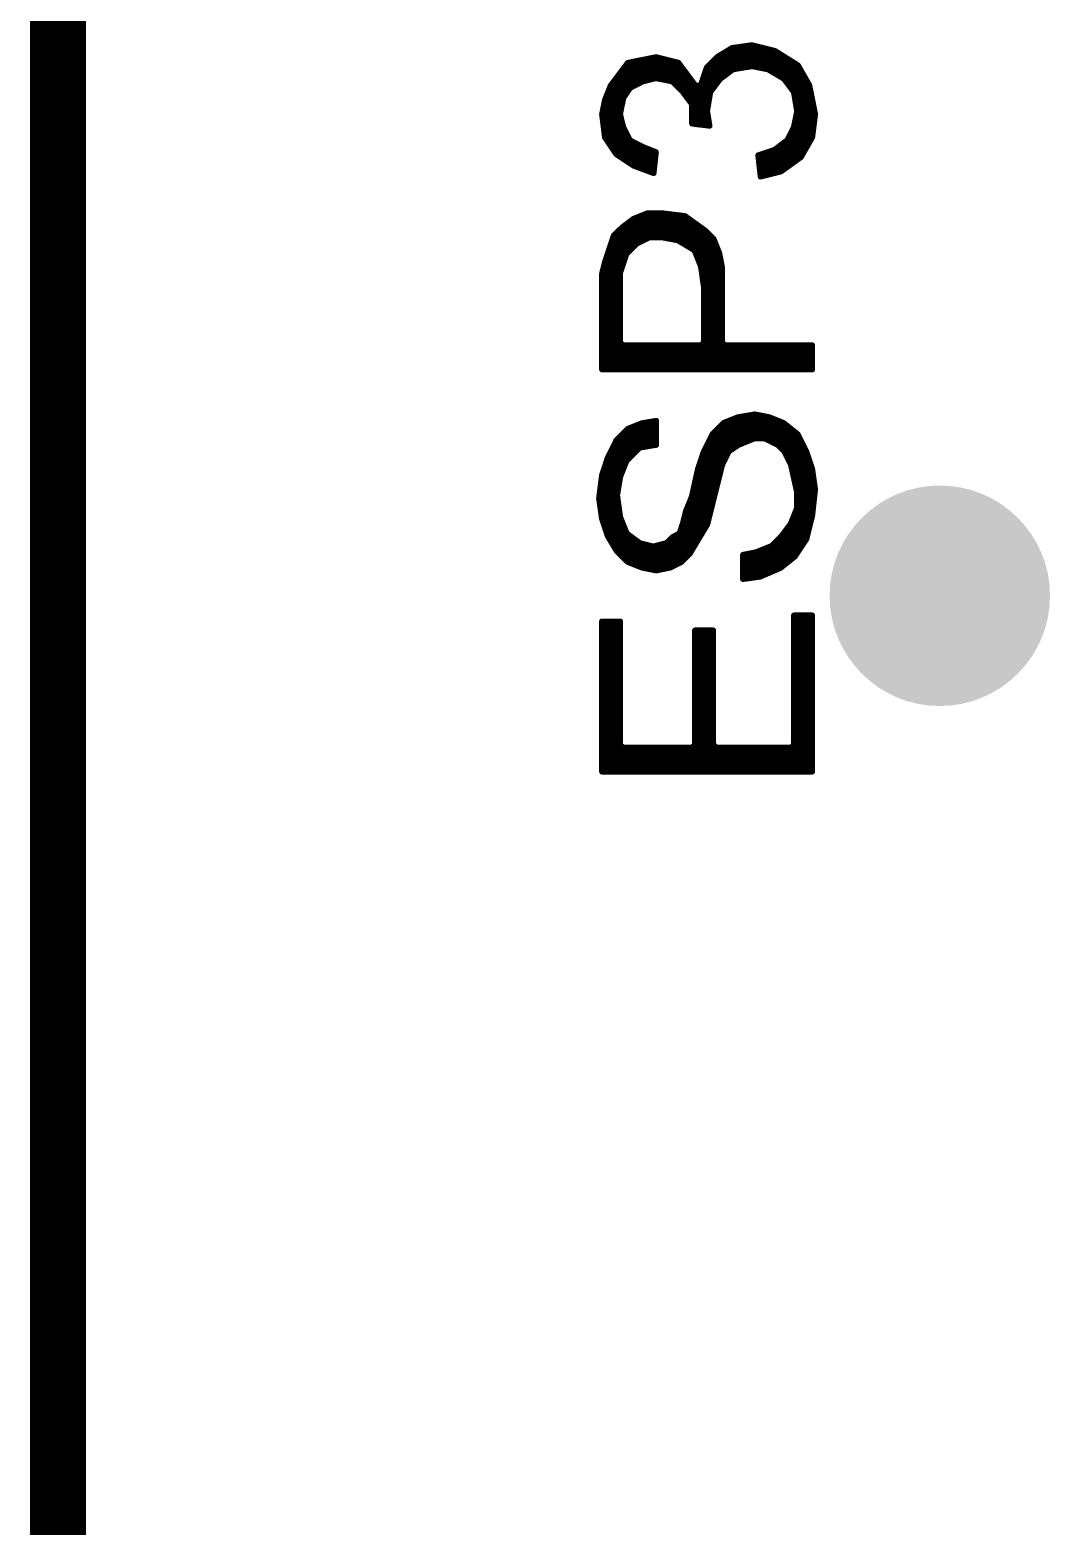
# Model space of a CAD drawing. Header units: millimetres. Extents: x 17.58 to 19.74, y 15.71 to 18.76.
# Drawn here: x 18.4989 to 18.6811, y 16.4007 to 16.6677 of the extents above; entities that cross this region are included whole.
import ezdxf

# ---------------------------------------------------------------- set-up
doc = ezdxf.new("R2010")
doc.units = ezdxf.units.MM
doc.header["$MEASUREMENT"] = 0
doc.layers.get('0').update_dxf_attribs({"linetype": 'CONTINUOUS', "lineweight": 0})
doc.layers.add('04_BOT_PHO', color=90, linetype='CONTINUOUS', lineweight=0)

# ---------------------------------------------------------------- blocks, each defined once
blk = doc.blocks.new('ROUND_8')
h = blk.add_hatch(color=256)
edge = h.paths.add_edge_path(flags=0)
edge.add_arc((0, 0), 0.01968, 0, 360)
blk = doc.blocks.new('ROUND_14')
h = blk.add_hatch(color=256)
edge = h.paths.add_edge_path(flags=0)
edge.add_arc((0, 0), 0.0005, 0, 360)

msp = doc.modelspace()

# ---------------------------------------------------------------- linework, layer by layer
at = {"layer": '04_BOT_PHO', "lineweight": 211}
for points, const_width in [([(18.50394, 15.79803), (18.50394, 18.75003)], 0.01), ([(18.50394, 15.75197), (18.50394, 18.1063)], 0.004), ([(18.62432, 16.66452), (18.62178, 16.66299)], 0.001), ([(18.624, 16.66029), (18.624, 16.66432)], 0.001), ([(18.62787, 16.66502), (18.62432, 16.66452)], 0.001), ([(18.625, 16.66073), (18.625, 16.66461)], 0.001), ([(18.626, 16.6609), (18.626, 16.66476)], 0.001), ([(18.627, 16.66107), (18.627, 16.6649)], 0.001), ([(18.63198, 16.66399), (18.62787, 16.66502)], 0.001), ([(18.628, 16.6612), (18.628, 16.66499)], 0.001), ([(18.629, 16.661), (18.629, 16.66474)], 0.001), ([(18.63, 16.6608), (18.63, 16.66449)], 0.001), ([(18.631, 16.6605), (18.631, 16.66424)], 0.001), ([(18.60568, 16.66186), (18.60262, 16.65778)], 0.001), ([(18.61074, 16.66288), (18.60568, 16.66186)], 0.001), ([(18.606, 16.65716), (18.606, 16.66193)], 0.001), ([(18.607, 16.65779), (18.607, 16.66213)], 0.001), ([(18.608, 16.65829), (18.608, 16.66233)], 0.001), ([(18.609, 16.65864), (18.609, 16.66253)], 0.001), ([(18.61, 16.65889), (18.61, 16.66273)], 0.001), ([(18.61475, 16.66188), (18.61074, 16.66288)], 0.001), ([(18.611, 16.65903), (18.611, 16.66281)], 0.001), ([(18.612, 16.65883), (18.612, 16.66256)], 0.001), ([(18.613, 16.65863), (18.613, 16.66231)], 0.001), ([(18.614, 16.65817), (18.614, 16.66206)], 0.001), ([(18.61785, 16.65773), (18.61475, 16.66188)], 0.001), ([(18.62178, 16.66299), (18.61976, 16.66098)], 0.001), ([(18.621, 16.65735), (18.621, 16.66221)], 0.001), ([(18.622, 16.65868), (18.622, 16.66312)], 0.001), ([(18.623, 16.65954), (18.623, 16.66372)], 0.001), ([(18.6361, 16.66142), (18.63198, 16.66399)], 0.001), ([(18.632, 16.6599), (18.632, 16.66398)], 0.001), ([(18.633, 16.6593), (18.633, 16.66336)], 0.001), ([(18.634, 16.65841), (18.634, 16.66273)], 0.001), ([(18.635, 16.65707), (18.635, 16.66211)], 0.001), ([(18.604, 16.64528), (18.604, 16.65962)], 0.001), ([(18.605, 16.65566), (18.605, 16.66096)], 0.001), ([(18.60849, 16.65852), (18.61063, 16.65905)], 0.001), ([(18.61063, 16.65905), (18.61085, 16.65906)], 0.001), ([(18.61085, 16.65906), (18.61353, 16.65852)], 0.001), ([(18.615, 16.65717), (18.615, 16.66154)], 0.001), ([(18.616, 16.65598), (18.616, 16.6602)], 0.001), ([(18.61976, 16.66098), (18.61873, 16.65787)], 0.001), ([(18.62, 16.65387), (18.62, 16.66121)], 0.001), ([(18.62214, 16.65887), (18.62224, 16.65897)], 0.001), ([(18.62224, 16.65897), (18.62438, 16.66057)], 0.001), ([(18.62438, 16.66057), (18.6246, 16.66067)], 0.001), ([(18.6246, 16.66067), (18.62781, 16.6612)], 0.001), ([(18.62781, 16.6612), (18.62799, 16.6612)], 0.001), ([(18.62799, 16.6612), (18.63067, 16.66066)], 0.001), ([(18.63067, 16.66066), (18.63083, 16.6606)], 0.001), ([(18.63083, 16.6606), (18.63351, 16.659)], 0.001), ([(18.63351, 16.659), (18.63365, 16.65887)], 0.001), ([(18.636, 16.64454), (18.636, 16.66148)], 0.001), ([(18.63814, 16.65785), (18.6361, 16.66142)], 0.001), ([(18.637, 16.64564), (18.637, 16.65984)], 0.001), ([(18.60262, 16.65778), (18.60159, 16.65521)], 0.001), ([(18.602, 16.64796), (18.602, 16.65623)], 0.001), ([(18.603, 16.64646), (18.603, 16.65829)], 0.001), ([(18.60498, 16.65563), (18.60605, 16.65724)], 0.001), ([(18.60605, 16.65724), (18.60624, 16.65741)], 0.001), ([(18.60624, 16.65741), (18.60839, 16.65848)], 0.001), ([(18.60839, 16.65848), (18.60849, 16.65852)], 0.001), ([(18.61353, 16.65852), (18.61379, 16.65839)], 0.001), ([(18.61379, 16.65839), (18.61539, 16.65678)], 0.001), ([(18.61539, 16.65678), (18.61544, 16.65672)], 0.001), ([(18.61544, 16.65672), (18.61705, 16.65458)], 0.001), ([(18.617, 16.65464), (18.617, 16.65887)], 0.001), ([(18.61873, 16.65787), (18.61785, 16.65773)], 0.001), ([(18.618, 16.65087), (18.618, 16.6576)], 0.001), ([(18.619, 16.65074), (18.619, 16.65869)], 0.001), ([(18.6199, 16.65329), (18.62044, 16.65651)], 0.001), ([(18.62044, 16.65651), (18.62053, 16.65672)], 0.001), ([(18.62053, 16.65672), (18.62214, 16.65887)], 0.001), ([(18.63365, 16.65887), (18.63526, 16.65672)], 0.001), ([(18.63526, 16.65672), (18.63535, 16.65651)], 0.001), ([(18.63535, 16.65651), (18.63589, 16.65329)], 0.001), ([(18.638, 16.64739), (18.638, 16.65809)], 0.001), ([(18.63918, 16.65266), (18.63814, 16.65785)], 0.001), ([(18.60159, 16.65521), (18.60108, 16.65266)], 0.001), ([(18.60437, 16.65277), (18.60491, 16.65545)], 0.001), ([(18.60491, 16.65545), (18.60498, 16.65563)], 0.001), ([(18.61705, 16.65458), (18.61715, 16.65428)], 0.001), ([(18.61715, 16.65428), (18.61715, 16.65097)], 0.001), ([(18.60108, 16.65266), (18.60159, 16.64857)], 0.001), ([(18.60438, 16.65255), (18.60437, 16.65277)], 0.001), ([(18.60491, 16.65041), (18.60438, 16.65255)], 0.001), ([(18.61715, 16.65097), (18.62033, 16.65058)], 0.001), ([(18.6199, 16.65313), (18.6199, 16.65329)], 0.001), ([(18.62033, 16.65058), (18.6199, 16.65313)], 0.001), ([(18.62, 16.65062), (18.62, 16.65255)], 0.001), ([(18.63589, 16.65311), (18.63535, 16.65043)], 0.001), ([(18.63589, 16.65329), (18.6359, 16.65321)], 0.001), ([(18.6359, 16.65321), (18.63589, 16.65311)], 0.001), ([(18.63866, 16.64855), (18.63918, 16.65266)], 0.001), ([(18.639, 16.65125), (18.639, 16.65354)], 0.001), ([(18.60159, 16.64857), (18.60361, 16.64553)], 0.001), ([(18.60495, 16.65031), (18.60491, 16.65041)], 0.001), ([(18.60602, 16.64817), (18.60495, 16.65031)], 0.001), ([(18.605, 16.64461), (18.605, 16.65021)], 0.001), ([(18.63531, 16.65031), (18.63424, 16.64817)], 0.001), ([(18.635, 16.64382), (18.635, 16.64969)], 0.001), ([(18.63535, 16.65043), (18.63531, 16.65031)], 0.001), ([(18.63662, 16.64498), (18.63866, 16.64855)], 0.001), ([(18.606, 16.64394), (18.606, 16.64821)], 0.001), ([(18.60624, 16.64794), (18.60602, 16.64817)], 0.001), ([(18.60839, 16.64687), (18.60624, 16.64794)], 0.001), ([(18.607, 16.64337), (18.607, 16.64756)], 0.001), ([(18.608, 16.64299), (18.608, 16.64706)], 0.001), ([(18.60843, 16.64685), (18.60839, 16.64687)], 0.001), ([(18.61075, 16.64592), (18.60843, 16.64685)], 0.001), ([(18.609, 16.64262), (18.609, 16.64662)], 0.001), ([(18.61, 16.64224), (18.61, 16.64622)], 0.001), ([(18.61033, 16.64212), (18.61075, 16.64592)], 0.001), ([(18.6318, 16.64631), (18.62897, 16.64536)], 0.001), ([(18.63, 16.64166), (18.63, 16.64571)], 0.001), ([(18.631, 16.64191), (18.631, 16.64604)], 0.001), ([(18.63195, 16.64638), (18.6318, 16.64631)], 0.001), ([(18.63409, 16.64799), (18.63195, 16.64638)], 0.001), ([(18.632, 16.64216), (18.632, 16.64642)], 0.001), ([(18.633, 16.64241), (18.633, 16.64717)], 0.001), ([(18.634, 16.64311), (18.634, 16.64792)], 0.001), ([(18.63424, 16.64817), (18.63409, 16.64799)], 0.001), ([(18.60361, 16.64553), (18.6067, 16.64348)], 0.001), ([(18.6067, 16.64348), (18.61033, 16.64212)], 0.001), ([(18.62897, 16.64536), (18.6294, 16.64151)], 0.001), ([(18.629, 16.64513), (18.629, 16.64537)], 0.001), ([(18.63304, 16.64242), (18.63662, 16.64498)], 0.001), ([(18.6294, 16.64151), (18.63304, 16.64242)], 0.001), ([(18.60924, 16.63503), (18.60671, 16.63402)], 0.001), ([(18.609, 16.63039), (18.609, 16.63493)], 0.001), ([(18.61179, 16.63503), (18.60924, 16.63503)], 0.001), ([(18.61, 16.63067), (18.61, 16.63503)], 0.001), ([(18.611, 16.63067), (18.611, 16.63503)], 0.001), ([(18.61592, 16.63452), (18.61179, 16.63503)], 0.001), ([(18.612, 16.63065), (18.612, 16.63501)], 0.001), ([(18.613, 16.63045), (18.613, 16.63488)], 0.001), ([(18.60465, 16.63247), (18.60315, 16.63098)], 0.001), ([(18.60671, 16.63402), (18.60465, 16.63247)], 0.001), ([(18.605, 16.62628), (18.605, 16.63273)], 0.001), ([(18.606, 16.62827), (18.606, 16.63348)], 0.001), ([(18.607, 16.62927), (18.607, 16.63413)], 0.001), ([(18.608, 16.62989), (18.608, 16.63453)], 0.001), ([(18.614, 16.63025), (18.614, 16.63476)], 0.001), ([(18.615, 16.62992), (18.615, 16.63463)], 0.001), ([(18.61954, 16.63193), (18.61592, 16.63452)], 0.001), ([(18.616, 16.62932), (18.616, 16.63446)], 0.001), ([(18.617, 16.62872), (18.617, 16.63375)], 0.001), ([(18.618, 16.62733), (18.618, 16.63303)], 0.001), ([(18.619, 16.62366), (18.619, 16.63232)], 0.001), ([(18.60315, 16.63098), (18.60159, 16.62628)], 0.001), ([(18.603, 16.6071), (18.603, 16.63051)], 0.001), ([(18.604, 16.6071), (18.604, 16.63182)], 0.001), ([(18.60719, 16.62946), (18.60732, 16.62955)], 0.001), ([(18.60732, 16.62955), (18.60946, 16.63062)], 0.001), ([(18.60946, 16.63062), (18.60968, 16.63067)], 0.001), ([(18.60968, 16.63067), (18.61183, 16.63067)], 0.001), ([(18.61183, 16.63067), (18.61192, 16.63066)], 0.001), ([(18.61192, 16.63066), (18.6146, 16.63013)], 0.001), ([(18.6146, 16.63013), (18.61476, 16.63007)], 0.001), ([(18.61476, 16.63007), (18.61744, 16.62846)], 0.001), ([(18.62104, 16.63043), (18.61954, 16.63193)], 0.001), ([(18.62, 16.6071), (18.62, 16.63147)], 0.001), ([(18.621, 16.6071), (18.621, 16.63047)], 0.001), ([(18.62206, 16.62789), (18.62104, 16.63043)], 0.001), ([(18.602, 16.6071), (18.602, 16.62751)], 0.001), ([(18.60439, 16.62444), (18.60546, 16.62765)], 0.001), ([(18.60546, 16.62765), (18.60558, 16.62785)], 0.001), ([(18.60558, 16.62785), (18.60719, 16.62946)], 0.001), ([(18.61744, 16.62846), (18.61765, 16.62822)], 0.001), ([(18.61765, 16.62822), (18.61872, 16.62554)], 0.001), ([(18.622, 16.6071), (18.622, 16.62803)], 0.001), ([(18.62258, 16.6253), (18.62206, 16.62789)], 0.001), ([(18.60159, 16.62628), (18.60108, 16.62422)], 0.001), ([(18.60108, 16.62422), (18.60108, 16.6071)], 0.001), ([(18.60436, 16.62428), (18.60439, 16.62444)], 0.001), ([(18.60436, 16.61196), (18.60436, 16.62428)], 0.001), ([(18.61872, 16.62554), (18.61875, 16.62542)], 0.001), ([(18.61875, 16.62542), (18.61928, 16.62167)], 0.001), ([(18.62258, 16.61196), (18.62258, 16.6253)], 0.001), ([(18.61928, 16.62167), (18.61929, 16.6216)], 0.001), ([(18.61929, 16.6216), (18.61929, 16.61196)], 0.001), ([(18.60486, 16.61146), (18.60436, 16.61196)], 0.001), ([(18.61879, 16.61146), (18.60486, 16.61146)], 0.001), ([(18.605, 16.6071), (18.605, 16.61146)], 0.001), ([(18.606, 16.6071), (18.606, 16.61146)], 0.001), ([(18.607, 16.6071), (18.607, 16.61146)], 0.001), ([(18.608, 16.6071), (18.608, 16.61146)], 0.001), ([(18.609, 16.6071), (18.609, 16.61146)], 0.001), ([(18.61, 16.6071), (18.61, 16.61146)], 0.001), ([(18.611, 16.6071), (18.611, 16.61146)], 0.001), ([(18.612, 16.6071), (18.612, 16.61146)], 0.001), ([(18.613, 16.6071), (18.613, 16.61146)], 0.001), ([(18.614, 16.6071), (18.614, 16.61146)], 0.001), ([(18.615, 16.6071), (18.615, 16.61146)], 0.001), ([(18.616, 16.6071), (18.616, 16.61146)], 0.001), ([(18.617, 16.6071), (18.617, 16.61146)], 0.001), ([(18.618, 16.6071), (18.618, 16.61146)], 0.001), ([(18.61929, 16.61196), (18.61879, 16.61146)], 0.001), ([(18.619, 16.6071), (18.619, 16.61151)], 0.001), ([(18.62308, 16.61146), (18.62258, 16.61196)], 0.001), ([(18.623, 16.6071), (18.623, 16.61147)], 0.001), ([(18.63865, 16.61146), (18.62308, 16.61146)], 0.001), ([(18.624, 16.6071), (18.624, 16.61146)], 0.001), ([(18.625, 16.6071), (18.625, 16.61146)], 0.001), ([(18.626, 16.6071), (18.626, 16.61146)], 0.001), ([(18.627, 16.6071), (18.627, 16.61146)], 0.001), ([(18.628, 16.6071), (18.628, 16.61146)], 0.001), ([(18.629, 16.6071), (18.629, 16.61146)], 0.001), ([(18.63, 16.6071), (18.63, 16.61146)], 0.001), ([(18.631, 16.6071), (18.631, 16.61146)], 0.001), ([(18.632, 16.6071), (18.632, 16.61146)], 0.001), ([(18.633, 16.6071), (18.633, 16.61146)], 0.001), ([(18.634, 16.6071), (18.634, 16.61146)], 0.001), ([(18.635, 16.6071), (18.635, 16.61146)], 0.001), ([(18.636, 16.6071), (18.636, 16.61146)], 0.001), ([(18.637, 16.6071), (18.637, 16.61146)], 0.001), ([(18.638, 16.6071), (18.638, 16.61146)], 0.001), ([(18.63865, 16.6071), (18.63865, 16.61146)], 0.001), ([(18.60108, 16.6071), (18.63865, 16.6071)], 0.001), ([(18.60821, 16.59755), (18.60568, 16.59653)], 0.001), ([(18.61079, 16.59798), (18.60821, 16.59755)], 0.001), ([(18.609, 16.59334), (18.609, 16.59768)], 0.001), ([(18.61, 16.5935), (18.61, 16.59785)], 0.001), ([(18.61079, 16.59363), (18.61079, 16.59798)], 0.001), ([(18.62282, 16.59761), (18.62081, 16.59559)], 0.001), ([(18.62535, 16.59862), (18.62282, 16.59761)], 0.001), ([(18.623, 16.59096), (18.623, 16.59768)], 0.001), ([(18.624, 16.59264), (18.624, 16.59808)], 0.001), ([(18.625, 16.59331), (18.625, 16.59848)], 0.001), ([(18.62842, 16.59913), (18.62535, 16.59862)], 0.001), ([(18.626, 16.59385), (18.626, 16.59873)], 0.001), ([(18.627, 16.59425), (18.627, 16.59889)], 0.001), ([(18.628, 16.59465), (18.628, 16.59906)], 0.001), ([(18.63097, 16.59862), (18.62842, 16.59913)], 0.001), ([(18.629, 16.59478), (18.629, 16.59902)], 0.001), ([(18.63, 16.59478), (18.63, 16.59882)], 0.001), ([(18.63353, 16.59759), (18.63097, 16.59862)], 0.001), ([(18.631, 16.59436), (18.631, 16.59861)], 0.001), ([(18.632, 16.59386), (18.632, 16.59821)], 0.001), ([(18.633, 16.5931), (18.633, 16.59781)], 0.001), ([(18.63607, 16.59557), (18.63353, 16.59759)], 0.001), ([(18.60568, 16.59653), (18.60366, 16.59452)], 0.001), ([(18.604, 16.58573), (18.604, 16.59486)], 0.001), ([(18.605, 16.58955), (18.605, 16.59586)], 0.001), ([(18.606, 16.59131), (18.606, 16.59666)], 0.001), ([(18.607, 16.59231), (18.607, 16.59706)], 0.001), ([(18.608, 16.59317), (18.608, 16.59746)], 0.001), ([(18.62081, 16.59559), (18.61925, 16.59248)], 0.001), ([(18.621, 16.58376), (18.621, 16.59579)], 0.001), ([(18.622, 16.58776), (18.622, 16.59679)], 0.001), ([(18.634, 16.59176), (18.634, 16.59722)], 0.001), ([(18.635, 16.58926), (18.635, 16.59642)], 0.001), ([(18.636, 16.57439), (18.636, 16.59562)], 0.001), ([(18.63761, 16.59248), (18.63607, 16.59557)], 0.001), ([(18.60366, 16.59452), (18.60211, 16.59141)], 0.001), ([(18.603, 16.57585), (18.603, 16.59319)], 0.001), ([(18.60558, 16.59089), (18.60772, 16.59303)], 0.001), ([(18.60772, 16.59303), (18.60799, 16.59317)], 0.001), ([(18.60799, 16.59317), (18.61079, 16.59363)], 0.001), ([(18.61925, 16.59248), (18.6182, 16.58933)], 0.001), ([(18.62, 16.57976), (18.62, 16.59398)], 0.001), ([(18.62263, 16.59022), (18.6237, 16.59236)], 0.001), ([(18.6237, 16.59236), (18.62387, 16.59255)], 0.001), ([(18.62387, 16.59255), (18.62548, 16.59363)], 0.001), ([(18.62548, 16.59363), (18.62557, 16.59367)], 0.001), ([(18.62557, 16.59367), (18.62825, 16.59475)], 0.001), ([(18.62825, 16.59475), (18.62843, 16.59478)], 0.001), ([(18.62843, 16.59478), (18.63004, 16.59478)], 0.001), ([(18.63004, 16.59478), (18.63026, 16.59473)], 0.001), ([(18.63026, 16.59473), (18.63241, 16.59366)], 0.001), ([(18.63241, 16.59366), (18.63254, 16.59356)], 0.001), ([(18.63254, 16.59356), (18.63361, 16.59249)], 0.001), ([(18.63361, 16.59249), (18.6337, 16.59236)], 0.001), ([(18.6337, 16.59236), (18.63477, 16.59022)], 0.001), ([(18.637, 16.57589), (18.637, 16.59371)], 0.001), ([(18.63866, 16.58934), (18.63761, 16.59248)], 0.001), ([(18.60211, 16.59141), (18.60107, 16.58828)], 0.001), ([(18.602, 16.57766), (18.602, 16.59108)], 0.001), ([(18.6044, 16.58804), (18.60547, 16.59072)], 0.001), ([(18.60547, 16.59072), (18.60558, 16.59089)], 0.001), ([(18.619, 16.57793), (18.619, 16.59173)], 0.001), ([(18.61993, 16.57947), (18.62259, 16.59012)], 0.001), ([(18.62259, 16.59012), (18.62263, 16.59022)], 0.001), ([(18.63477, 16.59022), (18.63481, 16.5901)], 0.001), ([(18.63481, 16.5901), (18.63588, 16.58528)], 0.001), ([(18.638, 16.57836), (18.638, 16.59132)], 0.001), ([(18.60107, 16.58828), (18.60054, 16.58411)], 0.001), ([(18.601, 16.58091), (18.601, 16.58776)], 0.001), ([(18.60383, 16.58472), (18.60437, 16.58794)], 0.001), ([(18.60437, 16.58794), (18.6044, 16.58804)], 0.001), ([(18.6182, 16.58933), (18.61713, 16.58453)], 0.001), ([(18.618, 16.57626), (18.618, 16.58842)], 0.001), ([(18.63918, 16.5857), (18.63866, 16.58934)], 0.001), ([(18.639, 16.5841), (18.639, 16.58695)], 0.001), ([(18.60383, 16.58464), (18.60383, 16.58472)], 0.001), ([(18.60383, 16.58457), (18.60383, 16.58464)], 0.001), ([(18.60437, 16.58082), (18.60383, 16.58457)], 0.001), ([(18.61711, 16.58445), (18.61605, 16.58181)], 0.001), ([(18.617, 16.57459), (18.617, 16.58418)], 0.001), ([(18.61713, 16.58453), (18.61711, 16.58445)], 0.001), ([(18.63588, 16.58528), (18.6359, 16.58517)], 0.001), ([(18.6359, 16.58517), (18.6359, 16.5825)], 0.001), ([(18.63865, 16.58098), (18.63918, 16.5857)], 0.001), ([(18.60054, 16.58411), (18.60106, 16.58047)], 0.001), ([(18.604, 16.57442), (18.604, 16.58338)], 0.001), ([(18.61605, 16.58181), (18.61552, 16.5797)], 0.001), ([(18.616, 16.57345), (18.616, 16.5816)], 0.001), ([(18.63586, 16.58231), (18.63479, 16.57963)], 0.001), ([(18.6359, 16.5825), (18.63586, 16.58231)], 0.001), ([(18.60106, 16.58047), (18.6021, 16.57735)], 0.001), ([(18.6044, 16.5807), (18.60437, 16.58082)], 0.001), ([(18.60547, 16.57802), (18.6044, 16.5807)], 0.001), ([(18.605, 16.57342), (18.605, 16.57919)], 0.001), ([(18.61551, 16.57966), (18.61498, 16.57805)], 0.001), ([(18.61552, 16.5797), (18.61551, 16.57966)], 0.001), ([(18.61679, 16.57423), (18.61993, 16.57947)], 0.001), ([(18.63473, 16.57952), (18.63312, 16.57737)], 0.001), ([(18.63479, 16.57963), (18.63473, 16.57952)], 0.001), ([(18.635, 16.57328), (18.635, 16.58016)], 0.001), ([(18.63761, 16.57681), (18.63865, 16.58098)], 0.001), ([(18.6021, 16.57735), (18.60365, 16.57477)], 0.001), ([(18.60563, 16.57781), (18.60547, 16.57802)], 0.001), ([(18.60778, 16.5762), (18.60563, 16.57781)], 0.001), ([(18.606, 16.57261), (18.606, 16.57753)], 0.001), ([(18.607, 16.57221), (18.607, 16.57678)], 0.001), ([(18.60795, 16.57612), (18.60778, 16.5762)], 0.001), ([(18.61271, 16.57625), (18.61248, 16.57612)], 0.001), ([(18.61373, 16.57726), (18.61271, 16.57625)], 0.001), ([(18.613, 16.57167), (18.613, 16.57654)], 0.001), ([(18.61473, 16.57776), (18.61373, 16.57726)], 0.001), ([(18.614, 16.57209), (18.614, 16.5774)], 0.001), ([(18.61498, 16.57805), (18.61473, 16.57776)], 0.001), ([(18.615, 16.57259), (18.615, 16.57812)], 0.001), ([(18.63307, 16.57732), (18.63146, 16.57571)], 0.001), ([(18.632, 16.57125), (18.632, 16.57625)], 0.001), ([(18.633, 16.57168), (18.633, 16.57725)], 0.001), ([(18.63312, 16.57737), (18.63307, 16.57732)], 0.001), ([(18.634, 16.57248), (18.634, 16.57855)], 0.001), ([(18.63556, 16.57373), (18.63761, 16.57681)], 0.001), ([(18.60365, 16.57477), (18.60568, 16.57274)], 0.001), ([(18.6101, 16.57558), (18.60795, 16.57612)], 0.001), ([(18.608, 16.57181), (18.608, 16.57611)], 0.001), ([(18.609, 16.57157), (18.609, 16.57586)], 0.001), ([(18.61, 16.57137), (18.61, 16.57561)], 0.001), ([(18.61034, 16.57558), (18.6101, 16.57558)], 0.001), ([(18.61248, 16.57612), (18.61034, 16.57558)], 0.001), ([(18.611, 16.57127), (18.611, 16.57575)], 0.001), ([(18.612, 16.57147), (18.612, 16.576)], 0.001), ([(18.61528, 16.57273), (18.61679, 16.57423)], 0.001), ([(18.62853, 16.57451), (18.62625, 16.57405)], 0.001), ([(18.62625, 16.57405), (18.62625, 16.56968)], 0.001), ([(18.627, 16.56979), (18.627, 16.5742)], 0.001), ([(18.628, 16.56993), (18.628, 16.5744)], 0.001), ([(18.62862, 16.57453), (18.62853, 16.57451)], 0.001), ([(18.6313, 16.5756), (18.62862, 16.57453)], 0.001), ([(18.629, 16.57007), (18.629, 16.57468)], 0.001), ([(18.63, 16.5704), (18.63, 16.57508)], 0.001), ([(18.631, 16.57082), (18.631, 16.57548)], 0.001), ([(18.63146, 16.57571), (18.6313, 16.5756)], 0.001), ([(18.63299, 16.57168), (18.63556, 16.57373)], 0.001), ([(18.60568, 16.57274), (18.60822, 16.57173)], 0.001), ([(18.60822, 16.57173), (18.61075, 16.57122)], 0.001), ([(18.61075, 16.57122), (18.61327, 16.57172)], 0.001), ([(18.61327, 16.57172), (18.61528, 16.57273)], 0.001), ([(18.62937, 16.57012), (18.63299, 16.57168)], 0.001), ([(18.62625, 16.56968), (18.62937, 16.57012)], 0.001), ([(18.63865, 16.56325), (18.63536, 16.56325)], 0.001), ([(18.63536, 16.56325), (18.63536, 16.54017)], 0.001), ([(18.636, 16.53532), (18.636, 16.56325)], 0.001), ([(18.637, 16.53532), (18.637, 16.56325)], 0.001), ([(18.638, 16.53532), (18.638, 16.56325)], 0.001), ([(18.63865, 16.53532), (18.63865, 16.56325)], 0.001), ([(18.60436, 16.56217), (18.60108, 16.56217)], 0.001), ([(18.60108, 16.56217), (18.60108, 16.53532)], 0.001), ([(18.602, 16.53532), (18.602, 16.56217)], 0.001), ([(18.603, 16.53532), (18.603, 16.56217)], 0.001), ([(18.604, 16.53532), (18.604, 16.56217)], 0.001), ([(18.60436, 16.54017), (18.60436, 16.56217)], 0.001), ([(18.62097, 16.56057), (18.61768, 16.56057)], 0.001), ([(18.61768, 16.56057), (18.61768, 16.54017)], 0.001), ([(18.618, 16.53532), (18.618, 16.56057)], 0.001), ([(18.619, 16.53532), (18.619, 16.56057)], 0.001), ([(18.62, 16.53532), (18.62, 16.56057)], 0.001), ([(18.62097, 16.54017), (18.62097, 16.56057)], 0.001), ([(18.60486, 16.53967), (18.60436, 16.54017)], 0.001), ([(18.61718, 16.53967), (18.60486, 16.53967)], 0.001), ([(18.605, 16.53532), (18.605, 16.53967)], 0.001), ([(18.606, 16.53532), (18.606, 16.53967)], 0.001), ([(18.607, 16.53532), (18.607, 16.53967)], 0.001), ([(18.608, 16.53532), (18.608, 16.53967)], 0.001), ([(18.609, 16.53532), (18.609, 16.53967)], 0.001), ([(18.61, 16.53532), (18.61, 16.53967)], 0.001), ([(18.611, 16.53532), (18.611, 16.53967)], 0.001), ([(18.612, 16.53532), (18.612, 16.53967)], 0.001), ([(18.613, 16.53532), (18.613, 16.53967)], 0.001), ([(18.614, 16.53532), (18.614, 16.53967)], 0.001), ([(18.615, 16.53532), (18.615, 16.53967)], 0.001), ([(18.616, 16.53532), (18.616, 16.53967)], 0.001), ([(18.617, 16.53532), (18.617, 16.53967)], 0.001), ([(18.61768, 16.54017), (18.61718, 16.53967)], 0.001), ([(18.62147, 16.53967), (18.62097, 16.54017)], 0.001), ([(18.621, 16.53532), (18.621, 16.54)], 0.001), ([(18.63486, 16.53967), (18.62147, 16.53967)], 0.001), ([(18.622, 16.53532), (18.622, 16.53967)], 0.001), ([(18.623, 16.53532), (18.623, 16.53967)], 0.001), ([(18.624, 16.53532), (18.624, 16.53967)], 0.001), ([(18.625, 16.53532), (18.625, 16.53967)], 0.001), ([(18.626, 16.53532), (18.626, 16.53967)], 0.001), ([(18.627, 16.53532), (18.627, 16.53967)], 0.001), ([(18.628, 16.53532), (18.628, 16.53967)], 0.001), ([(18.629, 16.53532), (18.629, 16.53967)], 0.001), ([(18.63, 16.53532), (18.63, 16.53967)], 0.001), ([(18.631, 16.53532), (18.631, 16.53967)], 0.001), ([(18.632, 16.53532), (18.632, 16.53967)], 0.001), ([(18.633, 16.53532), (18.633, 16.53967)], 0.001), ([(18.634, 16.53532), (18.634, 16.53967)], 0.001), ([(18.63536, 16.54017), (18.63486, 16.53967)], 0.001), ([(18.635, 16.53532), (18.635, 16.53969)], 0.001), ([(18.60108, 16.53532), (18.63865, 16.53532)], 0.001)]:
    msp.add_lwpolyline(points, dxfattribs=dict(at, const_width=const_width))

# ---------------------------------------------------------------- block references
at = {"layer": '04_BOT_PHO'}
for name, p in [('ROUND_14', (18.624, 16.66432)), ('ROUND_14', (18.62432, 16.66452)), ('ROUND_14', (18.625, 16.66461)), ('ROUND_14', (18.626, 16.66476)), ('ROUND_14', (18.627, 16.6649)), ('ROUND_14', (18.62787, 16.66502)), ('ROUND_14', (18.628, 16.66499)), ('ROUND_14', (18.629, 16.66474)), ('ROUND_14', (18.63, 16.66449)), ('ROUND_14', (18.631, 16.66424)), ('ROUND_14', (18.60568, 16.66186)), ('ROUND_14', (18.606, 16.66193)), ('ROUND_14', (18.607, 16.66213)), ('ROUND_14', (18.608, 16.66233)), ('ROUND_14', (18.609, 16.66253)), ('ROUND_14', (18.61, 16.66273)), ('ROUND_14', (18.61074, 16.66288)), ('ROUND_14', (18.611, 16.66281)), ('ROUND_14', (18.612, 16.66256)), ('ROUND_14', (18.613, 16.66231)), ('ROUND_14', (18.614, 16.66206)), ('ROUND_14', (18.61475, 16.66188)), ('ROUND_14', (18.621, 16.66221)), ('ROUND_14', (18.62178, 16.66299)), ('ROUND_14', (18.622, 16.66312)), ('ROUND_14', (18.623, 16.66372)), ('ROUND_14', (18.63198, 16.66399)), ('ROUND_14', (18.632, 16.66398)), ('ROUND_14', (18.633, 16.66336)), ('ROUND_14', (18.634, 16.66273)), ('ROUND_14', (18.635, 16.66211)), ('ROUND_14', (18.604, 16.65962)), ('ROUND_14', (18.605, 16.66096)), ('ROUND_14', (18.61063, 16.65905)), ('ROUND_14', (18.61085, 16.65906)), ('ROUND_14', (18.611, 16.65903)), ('ROUND_14', (18.615, 16.66154)), ('ROUND_14', (18.616, 16.6602)), ('ROUND_14', (18.61976, 16.66098)), ('ROUND_14', (18.62, 16.66121)), ('ROUND_14', (18.62224, 16.65897)), ('ROUND_14', (18.623, 16.65954)), ('ROUND_14', (18.624, 16.66029)), ('ROUND_14', (18.62438, 16.66057)), ('ROUND_14', (18.6246, 16.66067)), ('ROUND_14', (18.625, 16.66073)), ('ROUND_14', (18.626, 16.6609)), ('ROUND_14', (18.627, 16.66107)), ('ROUND_14', (18.62781, 16.6612)), ('ROUND_14', (18.62799, 16.6612)), ('ROUND_14', (18.628, 16.6612)), ('ROUND_14', (18.629, 16.661)), ('ROUND_14', (18.63, 16.6608)), ('ROUND_14', (18.63067, 16.66066)), ('ROUND_14', (18.63083, 16.6606)), ('ROUND_14', (18.631, 16.6605)), ('ROUND_14', (18.632, 16.6599)), ('ROUND_14', (18.633, 16.6593)), ('ROUND_14', (18.63351, 16.659)), ('ROUND_14', (18.636, 16.66148)), ('ROUND_14', (18.6361, 16.66142)), ('ROUND_14', (18.637, 16.65984)), ('ROUND_14', (18.602, 16.65623)), ('ROUND_14', (18.60262, 16.65778)), ('ROUND_14', (18.603, 16.65829)), ('ROUND_14', (18.606, 16.65716)), ('ROUND_14', (18.60605, 16.65724)), ('ROUND_14', (18.60624, 16.65741)), ('ROUND_14', (18.607, 16.65779)), ('ROUND_14', (18.608, 16.65829)), ('ROUND_14', (18.60839, 16.65848)), ('ROUND_14', (18.60849, 16.65852)), ('ROUND_14', (18.609, 16.65864)), ('ROUND_14', (18.61, 16.65889)), ('ROUND_14', (18.612, 16.65883)), ('ROUND_14', (18.613, 16.65863)), ('ROUND_14', (18.61353, 16.65852)), ('ROUND_14', (18.61379, 16.65839)), ('ROUND_14', (18.614, 16.65817)), ('ROUND_14', (18.615, 16.65717)), ('ROUND_14', (18.61539, 16.65678)), ('ROUND_14', (18.61544, 16.65672)), ('ROUND_14', (18.617, 16.65887)), ('ROUND_14', (18.61785, 16.65773)), ('ROUND_14', (18.618, 16.6576)), ('ROUND_14', (18.61873, 16.65787)), ('ROUND_14', (18.619, 16.65869)), ('ROUND_14', (18.62044, 16.65651)), ('ROUND_14', (18.62053, 16.65672)), ('ROUND_14', (18.621, 16.65735)), ('ROUND_14', (18.622, 16.65868)), ('ROUND_14', (18.62214, 16.65887)), ('ROUND_14', (18.63365, 16.65887)), ('ROUND_14', (18.634, 16.65841)), ('ROUND_14', (18.635, 16.65707)), ('ROUND_14', (18.63526, 16.65672)), ('ROUND_14', (18.63535, 16.65651)), ('ROUND_14', (18.638, 16.65809)), ('ROUND_14', (18.63814, 16.65785)), ('ROUND_14', (18.60159, 16.65521)), ('ROUND_14', (18.60491, 16.65545)), ('ROUND_14', (18.60498, 16.65563)), ('ROUND_14', (18.605, 16.65566)), ('ROUND_14', (18.616, 16.65598)), ('ROUND_14', (18.617, 16.65464)), ('ROUND_14', (18.61705, 16.65458)), ('ROUND_14', (18.61715, 16.65428)), ('ROUND_14', (18.62, 16.65387)), ('ROUND_14', (18.60108, 16.65266)), ('ROUND_14', (18.60437, 16.65277)), ('ROUND_14', (18.60438, 16.65255)), ('ROUND_14', (18.61715, 16.65097)), ('ROUND_14', (18.6199, 16.65329)), ('ROUND_14', (18.6199, 16.65313)), ('ROUND_14', (18.62, 16.65255)), ('ROUND_14', (18.63589, 16.65329)), ('ROUND_14', (18.63589, 16.65311)), ('ROUND_14', (18.6359, 16.65321)), ('ROUND_14', (18.639, 16.65354)), ('ROUND_14', (18.639, 16.65125)), ('ROUND_14', (18.63918, 16.65266)), ('ROUND_14', (18.63918, 16.65266)), ('ROUND_14', (18.60159, 16.64857)), ('ROUND_14', (18.60491, 16.65041)), ('ROUND_14', (18.60495, 16.65031)), ('ROUND_14', (18.605, 16.65021)), ('ROUND_14', (18.618, 16.65087)), ('ROUND_14', (18.619, 16.65074)), ('ROUND_14', (18.62, 16.65062)), ('ROUND_14', (18.62033, 16.65058)), ('ROUND_14', (18.635, 16.64969)), ('ROUND_14', (18.63531, 16.65031)), ('ROUND_14', (18.63535, 16.65043)), ('ROUND_14', (18.63866, 16.64855)), ('ROUND_14', (18.602, 16.64796)), ('ROUND_14', (18.603, 16.64646)), ('ROUND_14', (18.606, 16.64821)), ('ROUND_14', (18.60602, 16.64817)), ('ROUND_14', (18.60624, 16.64794)), ('ROUND_14', (18.607, 16.64756)), ('ROUND_14', (18.608, 16.64706)), ('ROUND_14', (18.60839, 16.64687)), ('ROUND_14', (18.60843, 16.64685)), ('ROUND_14', (18.609, 16.64662)), ('ROUND_14', (18.61, 16.64622)), ('ROUND_14', (18.61075, 16.64592)), ('ROUND_14', (18.63, 16.64571)), ('ROUND_14', (18.631, 16.64604)), ('ROUND_14', (18.6318, 16.64631)), ('ROUND_14', (18.63195, 16.64638)), ('ROUND_14', (18.632, 16.64642)), ('ROUND_14', (18.633, 16.64717)), ('ROUND_14', (18.634, 16.64792)), ('ROUND_14', (18.63409, 16.64799)), ('ROUND_14', (18.63424, 16.64817)), ('ROUND_14', (18.637, 16.64564)), ('ROUND_14', (18.638, 16.64739)), ('ROUND_14', (18.60361, 16.64553)), ('ROUND_14', (18.604, 16.64528)), ('ROUND_14', (18.605, 16.64461)), ('ROUND_14', (18.606, 16.64394)), ('ROUND_14', (18.6067, 16.64348)), ('ROUND_14', (18.607, 16.64337)), ('ROUND_14', (18.608, 16.64299)), ('ROUND_14', (18.62897, 16.64536)), ('ROUND_14', (18.629, 16.64537)), ('ROUND_14', (18.629, 16.64513)), ('ROUND_14', (18.634, 16.64311)), ('ROUND_14', (18.635, 16.64382)), ('ROUND_14', (18.636, 16.64454)), ('ROUND_14', (18.63662, 16.64498)), ('ROUND_14', (18.609, 16.64262)), ('ROUND_14', (18.61, 16.64224)), ('ROUND_14', (18.61033, 16.64212)), ('ROUND_14', (18.6294, 16.64151)), ('ROUND_14', (18.63, 16.64166)), ('ROUND_14', (18.631, 16.64191)), ('ROUND_14', (18.632, 16.64216)), ('ROUND_14', (18.633, 16.64241)), ('ROUND_14', (18.63304, 16.64242)), ('ROUND_14', (18.609, 16.63493)), ('ROUND_14', (18.60924, 16.63503)), ('ROUND_14', (18.61, 16.63503)), ('ROUND_14', (18.611, 16.63503)), ('ROUND_14', (18.61179, 16.63503)), ('ROUND_14', (18.612, 16.63501)), ('ROUND_14', (18.613, 16.63488)), ('ROUND_14', (18.60465, 16.63247)), ('ROUND_14', (18.605, 16.63273)), ('ROUND_14', (18.606, 16.63348)), ('ROUND_14', (18.60671, 16.63402)), ('ROUND_14', (18.60671, 16.63402)), ('ROUND_14', (18.607, 16.63413)), ('ROUND_14', (18.608, 16.63453)), ('ROUND_14', (18.614, 16.63476)), ('ROUND_14', (18.615, 16.63463)), ('ROUND_14', (18.61592, 16.63452)), ('ROUND_14', (18.616, 16.63446)), ('ROUND_14', (18.617, 16.63375)), ('ROUND_14', (18.618, 16.63303)), ('ROUND_14', (18.619, 16.63232)), ('ROUND_14', (18.603, 16.63051)), ('ROUND_14', (18.60315, 16.63098)), ('ROUND_14', (18.604, 16.63182)), ('ROUND_14', (18.60732, 16.62955)), ('ROUND_14', (18.608, 16.62989)), ('ROUND_14', (18.609, 16.63039)), ('ROUND_14', (18.60946, 16.63062)), ('ROUND_14', (18.60968, 16.63067)), ('ROUND_14', (18.61, 16.63067)), ('ROUND_14', (18.611, 16.63067)), ('ROUND_14', (18.61183, 16.63067)), ('ROUND_14', (18.61192, 16.63066)), ('ROUND_14', (18.612, 16.63065)), ('ROUND_14', (18.613, 16.63045)), ('ROUND_14', (18.614, 16.63025)), ('ROUND_14', (18.6146, 16.63013)), ('ROUND_14', (18.61476, 16.63007)), ('ROUND_14', (18.615, 16.62992)), ('ROUND_14', (18.61954, 16.63193)), ('ROUND_14', (18.62, 16.63147)), ('ROUND_14', (18.621, 16.63047)), ('ROUND_14', (18.62104, 16.63043)), ('ROUND_14', (18.602, 16.62751)), ('ROUND_14', (18.60546, 16.62765)), ('ROUND_14', (18.60558, 16.62785)), ('ROUND_14', (18.606, 16.62827)), ('ROUND_14', (18.607, 16.62927)), ('ROUND_14', (18.60719, 16.62946)), ('ROUND_14', (18.616, 16.62932)), ('ROUND_14', (18.617, 16.62872)), ('ROUND_14', (18.61744, 16.62846)), ('ROUND_14', (18.61765, 16.62822)), ('ROUND_14', (18.618, 16.62733)), ('ROUND_14', (18.622, 16.62803)), ('ROUND_14', (18.62206, 16.62789)), ('ROUND_14', (18.60108, 16.62422)), ('ROUND_14', (18.60159, 16.62628)), ('ROUND_14', (18.60436, 16.62428)), ('ROUND_14', (18.60439, 16.62444)), ('ROUND_14', (18.605, 16.62628)), ('ROUND_14', (18.61872, 16.62554)), ('ROUND_14', (18.61875, 16.62542)), ('ROUND_14', (18.62258, 16.6253)), ('ROUND_14', (18.619, 16.62366)), ('ROUND_14', (18.61928, 16.62167)), ('ROUND_14', (18.61929, 16.6216)), ('ROUND_14', (18.61929, 16.6216)), ('ROUND_14', (18.60436, 16.61196)), ('ROUND_14', (18.60486, 16.61146)), ('ROUND_14', (18.605, 16.61146)), ('ROUND_14', (18.606, 16.61146)), ('ROUND_14', (18.607, 16.61146)), ('ROUND_14', (18.608, 16.61146)), ('ROUND_14', (18.609, 16.61146)), ('ROUND_14', (18.61, 16.61146)), ('ROUND_14', (18.611, 16.61146)), ('ROUND_14', (18.612, 16.61146)), ('ROUND_14', (18.613, 16.61146)), ('ROUND_14', (18.614, 16.61146)), ('ROUND_14', (18.615, 16.61146)), ('ROUND_14', (18.616, 16.61146)), ('ROUND_14', (18.617, 16.61146)), ('ROUND_14', (18.618, 16.61146)), ('ROUND_14', (18.61879, 16.61146)), ('ROUND_14', (18.619, 16.61151)), ('ROUND_14', (18.61929, 16.61196)), ('ROUND_14', (18.62258, 16.61196)), ('ROUND_14', (18.623, 16.61147)), ('ROUND_14', (18.62308, 16.61146)), ('ROUND_14', (18.624, 16.61146)), ('ROUND_14', (18.625, 16.61146)), ('ROUND_14', (18.626, 16.61146)), ('ROUND_14', (18.627, 16.61146)), ('ROUND_14', (18.628, 16.61146)), ('ROUND_14', (18.629, 16.61146)), ('ROUND_14', (18.63, 16.61146)), ('ROUND_14', (18.631, 16.61146)), ('ROUND_14', (18.632, 16.61146)), ('ROUND_14', (18.633, 16.61146)), ('ROUND_14', (18.634, 16.61146)), ('ROUND_14', (18.635, 16.61146)), ('ROUND_14', (18.636, 16.61146)), ('ROUND_14', (18.637, 16.61146)), ('ROUND_14', (18.638, 16.61146)), ('ROUND_14', (18.63865, 16.61146)), ('ROUND_14', (18.63865, 16.61146)), ('ROUND_14', (18.60108, 16.6071)), ('ROUND_14', (18.602, 16.6071)), ('ROUND_14', (18.603, 16.6071)), ('ROUND_14', (18.604, 16.6071)), ('ROUND_14', (18.605, 16.6071)), ('ROUND_14', (18.606, 16.6071)), ('ROUND_14', (18.607, 16.6071)), ('ROUND_14', (18.608, 16.6071)), ('ROUND_14', (18.609, 16.6071)), ('ROUND_14', (18.61, 16.6071)), ('ROUND_14', (18.611, 16.6071)), ('ROUND_14', (18.612, 16.6071)), ('ROUND_14', (18.613, 16.6071)), ('ROUND_14', (18.614, 16.6071)), ('ROUND_14', (18.615, 16.6071)), ('ROUND_14', (18.616, 16.6071)), ('ROUND_14', (18.617, 16.6071)), ('ROUND_14', (18.618, 16.6071)), ('ROUND_14', (18.619, 16.6071)), ('ROUND_14', (18.62, 16.6071)), ('ROUND_14', (18.621, 16.6071)), ('ROUND_14', (18.622, 16.6071)), ('ROUND_14', (18.623, 16.6071)), ('ROUND_14', (18.624, 16.6071)), ('ROUND_14', (18.625, 16.6071)), ('ROUND_14', (18.626, 16.6071)), ('ROUND_14', (18.627, 16.6071)), ('ROUND_14', (18.628, 16.6071)), ('ROUND_14', (18.629, 16.6071)), ('ROUND_14', (18.63, 16.6071)), ('ROUND_14', (18.631, 16.6071)), ('ROUND_14', (18.632, 16.6071)), ('ROUND_14', (18.633, 16.6071)), ('ROUND_14', (18.634, 16.6071)), ('ROUND_14', (18.635, 16.6071)), ('ROUND_14', (18.636, 16.6071)), ('ROUND_14', (18.637, 16.6071)), ('ROUND_14', (18.638, 16.6071)), ('ROUND_14', (18.63865, 16.6071)), ('ROUND_14', (18.60821, 16.59755)), ('ROUND_14', (18.609, 16.59768)), ('ROUND_14', (18.61, 16.59785)), ('ROUND_14', (18.61079, 16.59798)), ('ROUND_14', (18.62282, 16.59761)), ('ROUND_14', (18.623, 16.59768)), ('ROUND_14', (18.624, 16.59808)), ('ROUND_14', (18.625, 16.59848)), ('ROUND_14', (18.62535, 16.59862)), ('ROUND_14', (18.626, 16.59873)), ('ROUND_14', (18.627, 16.59889)), ('ROUND_14', (18.628, 16.59906)), ('ROUND_14', (18.62842, 16.59913)), ('ROUND_14', (18.629, 16.59902)), ('ROUND_14', (18.63, 16.59882)), ('ROUND_14', (18.63097, 16.59862)), ('ROUND_14', (18.631, 16.59861)), ('ROUND_14', (18.632, 16.59821)), ('ROUND_14', (18.633, 16.59781)), ('ROUND_14', (18.63353, 16.59759)), ('ROUND_14', (18.604, 16.59486)), ('ROUND_14', (18.605, 16.59586)), ('ROUND_14', (18.60568, 16.59653)), ('ROUND_14', (18.606, 16.59666)), ('ROUND_14', (18.607, 16.59706)), ('ROUND_14', (18.608, 16.59746)), ('ROUND_14', (18.62081, 16.59559)), ('ROUND_14', (18.621, 16.59579)), ('ROUND_14', (18.622, 16.59679)), ('ROUND_14', (18.634, 16.59722)), ('ROUND_14', (18.635, 16.59642)), ('ROUND_14', (18.636, 16.59562)), ('ROUND_14', (18.63607, 16.59557)), ('ROUND_14', (18.603, 16.59319)), ('ROUND_14', (18.60366, 16.59452)), ('ROUND_14', (18.607, 16.59231)), ('ROUND_14', (18.60772, 16.59303)), ('ROUND_14', (18.60799, 16.59317)), ('ROUND_14', (18.608, 16.59317)), ('ROUND_14', (18.609, 16.59334)), ('ROUND_14', (18.61, 16.5935)), ('ROUND_14', (18.61079, 16.59363)), ('ROUND_14', (18.61925, 16.59248)), ('ROUND_14', (18.62, 16.59398)), ('ROUND_14', (18.6237, 16.59236)), ('ROUND_14', (18.62387, 16.59255)), ('ROUND_14', (18.624, 16.59264)), ('ROUND_14', (18.625, 16.59331)), ('ROUND_14', (18.62548, 16.59363)), ('ROUND_14', (18.62557, 16.59367)), ('ROUND_14', (18.626, 16.59385)), ('ROUND_14', (18.627, 16.59425)), ('ROUND_14', (18.628, 16.59465)), ('ROUND_14', (18.62825, 16.59475)), ('ROUND_14', (18.62843, 16.59478)), ('ROUND_14', (18.629, 16.59478)), ('ROUND_14', (18.63, 16.59478)), ('ROUND_14', (18.63004, 16.59478)), ('ROUND_14', (18.63026, 16.59473)), ('ROUND_14', (18.631, 16.59436)), ('ROUND_14', (18.632, 16.59386)), ('ROUND_14', (18.63241, 16.59366)), ('ROUND_14', (18.63254, 16.59356)), ('ROUND_14', (18.633, 16.5931)), ('ROUND_14', (18.63361, 16.59249)), ('ROUND_14', (18.6337, 16.59236)), ('ROUND_14', (18.637, 16.59371)), ('ROUND_14', (18.63761, 16.59248)), ('ROUND_14', (18.602, 16.59108)), ('ROUND_14', (18.60211, 16.59141)), ('ROUND_14', (18.605, 16.58955)), ('ROUND_14', (18.60547, 16.59072)), ('ROUND_14', (18.60558, 16.59089)), ('ROUND_14', (18.606, 16.59131)), ('ROUND_14', (18.619, 16.59173)), ('ROUND_14', (18.62259, 16.59012)), ('ROUND_14', (18.62263, 16.59022)), ('ROUND_14', (18.623, 16.59096)), ('ROUND_14', (18.634, 16.59176)), ('ROUND_14', (18.63477, 16.59022)), ('ROUND_14', (18.63481, 16.5901)), ('ROUND_14', (18.638, 16.59132)), ('ROUND_14', (18.601, 16.58776)), ('ROUND_14', (18.60107, 16.58828)), ('ROUND_14', (18.60437, 16.58794)), ('ROUND_14', (18.6044, 16.58804)), ('ROUND_14', (18.618, 16.58842)), ('ROUND_14', (18.6182, 16.58933)), ('ROUND_14', (18.622, 16.58776)), ('ROUND_14', (18.635, 16.58926)), ('ROUND_14', (18.63866, 16.58934)), ('ROUND_14', (18.639, 16.58695)), ('ROUND_14', (18.60383, 16.58472)), ('ROUND_14', (18.60383, 16.58464)), ('ROUND_14', (18.60383, 16.58457)), ('ROUND_14', (18.604, 16.58573)), ('ROUND_14', (18.617, 16.58418)), ('ROUND_14', (18.61711, 16.58445)), ('ROUND_14', (18.61713, 16.58453)), ('ROUND_14', (18.63588, 16.58528)), ('ROUND_14', (18.6359, 16.58517)), ('ROUND_14', (18.63918, 16.5857)), ('ROUND_14', (18.63918, 16.5857)), ('ROUND_8', (18.66142, 16.56673)), ('ROUND_14', (18.60054, 16.58411)), ('ROUND_14', (18.604, 16.58338)), ('ROUND_14', (18.616, 16.5816)), ('ROUND_14', (18.61605, 16.58181)), ('ROUND_14', (18.621, 16.58376)), ('ROUND_14', (18.63586, 16.58231)), ('ROUND_14', (18.6359, 16.5825)), ('ROUND_14', (18.639, 16.5841)), ('ROUND_14', (18.601, 16.58091)), ('ROUND_14', (18.60106, 16.58047)), ('ROUND_14', (18.60437, 16.58082)), ('ROUND_14', (18.6044, 16.5807)), ('ROUND_14', (18.605, 16.57919)), ('ROUND_14', (18.61551, 16.57966)), ('ROUND_14', (18.61552, 16.5797)), ('ROUND_14', (18.61993, 16.57947)), ('ROUND_14', (18.62, 16.57976)), ('ROUND_14', (18.63473, 16.57952)), ('ROUND_14', (18.63479, 16.57963)), ('ROUND_14', (18.635, 16.58016)), ('ROUND_14', (18.63865, 16.58098)), ('ROUND_14', (18.602, 16.57766)), ('ROUND_14', (18.6021, 16.57735)), ('ROUND_14', (18.60547, 16.57802)), ('ROUND_14', (18.60563, 16.57781)), ('ROUND_14', (18.606, 16.57753)), ('ROUND_14', (18.607, 16.57678)), ('ROUND_14', (18.60778, 16.5762)), ('ROUND_14', (18.61271, 16.57625)), ('ROUND_14', (18.613, 16.57654)), ('ROUND_14', (18.61373, 16.57726)), ('ROUND_14', (18.614, 16.5774)), ('ROUND_14', (18.61473, 16.57776)), ('ROUND_14', (18.61498, 16.57805)), ('ROUND_14', (18.615, 16.57812)), ('ROUND_14', (18.618, 16.57626)), ('ROUND_14', (18.619, 16.57793)), ('ROUND_14', (18.632, 16.57625)), ('ROUND_14', (18.633, 16.57725)), ('ROUND_14', (18.63307, 16.57732)), ('ROUND_14', (18.63312, 16.57737)), ('ROUND_14', (18.634, 16.57855)), ('ROUND_14', (18.63761, 16.57681)), ('ROUND_14', (18.638, 16.57836)), ('ROUND_14', (18.603, 16.57585)), ('ROUND_14', (18.60365, 16.57477)), ('ROUND_14', (18.604, 16.57442)), ('ROUND_14', (18.60795, 16.57612)), ('ROUND_14', (18.608, 16.57611)), ('ROUND_14', (18.609, 16.57586)), ('ROUND_14', (18.61, 16.57561)), ('ROUND_14', (18.6101, 16.57558)), ('ROUND_14', (18.61034, 16.57558)), ('ROUND_14', (18.611, 16.57575)), ('ROUND_14', (18.612, 16.576)), ('ROUND_14', (18.61248, 16.57612)), ('ROUND_14', (18.616, 16.57345)), ('ROUND_14', (18.61679, 16.57423)), ('ROUND_14', (18.617, 16.57459)), ('ROUND_14', (18.62625, 16.57405)), ('ROUND_14', (18.627, 16.5742)), ('ROUND_14', (18.628, 16.5744)), ('ROUND_14', (18.62853, 16.57451)), ('ROUND_14', (18.62862, 16.57453)), ('ROUND_14', (18.629, 16.57468)), ('ROUND_14', (18.63, 16.57508)), ('ROUND_14', (18.631, 16.57548)), ('ROUND_14', (18.6313, 16.5756)), ('ROUND_14', (18.63146, 16.57571)), ('ROUND_14', (18.63556, 16.57373)), ('ROUND_14', (18.636, 16.57439)), ('ROUND_14', (18.637, 16.57589)), ('ROUND_14', (18.605, 16.57342)), ('ROUND_14', (18.60568, 16.57274)), ('ROUND_14', (18.606, 16.57261)), ('ROUND_14', (18.607, 16.57221)), ('ROUND_14', (18.608, 16.57181)), ('ROUND_14', (18.60822, 16.57173)), ('ROUND_14', (18.609, 16.57157)), ('ROUND_14', (18.61, 16.57137)), ('ROUND_14', (18.61075, 16.57122)), ('ROUND_14', (18.611, 16.57127)), ('ROUND_14', (18.612, 16.57147)), ('ROUND_14', (18.613, 16.57167)), ('ROUND_14', (18.61327, 16.57172)), ('ROUND_14', (18.614, 16.57209)), ('ROUND_14', (18.615, 16.57259)), ('ROUND_14', (18.61528, 16.57273)), ('ROUND_14', (18.631, 16.57082)), ('ROUND_14', (18.632, 16.57125)), ('ROUND_14', (18.63299, 16.57168)), ('ROUND_14', (18.633, 16.57168)), ('ROUND_14', (18.634, 16.57248)), ('ROUND_14', (18.635, 16.57328)), ('ROUND_14', (18.62625, 16.56968)), ('ROUND_14', (18.627, 16.56979)), ('ROUND_14', (18.628, 16.56993)), ('ROUND_14', (18.629, 16.57007)), ('ROUND_14', (18.62937, 16.57012)), ('ROUND_14', (18.63, 16.5704)), ('ROUND_14', (18.63536, 16.56325)), ('ROUND_14', (18.636, 16.56325)), ('ROUND_14', (18.637, 16.56325)), ('ROUND_14', (18.638, 16.56325)), ('ROUND_14', (18.63865, 16.56325)), ('ROUND_14', (18.63865, 16.56325)), ('ROUND_14', (18.60108, 16.56217)), ('ROUND_14', (18.602, 16.56217)), ('ROUND_14', (18.603, 16.56217)), ('ROUND_14', (18.604, 16.56217)), ('ROUND_14', (18.60436, 16.56217)), ('ROUND_14', (18.61768, 16.56057)), ('ROUND_14', (18.618, 16.56057)), ('ROUND_14', (18.619, 16.56057)), ('ROUND_14', (18.62, 16.56057)), ('ROUND_14', (18.62097, 16.56057)), ('ROUND_14', (18.60436, 16.54017)), ('ROUND_14', (18.60486, 16.53967)), ('ROUND_14', (18.605, 16.53967)), ('ROUND_14', (18.606, 16.53967)), ('ROUND_14', (18.607, 16.53967)), ('ROUND_14', (18.608, 16.53967)), ('ROUND_14', (18.609, 16.53967)), ('ROUND_14', (18.61, 16.53967)), ('ROUND_14', (18.611, 16.53967)), ('ROUND_14', (18.612, 16.53967)), ('ROUND_14', (18.613, 16.53967)), ('ROUND_14', (18.614, 16.53967)), ('ROUND_14', (18.615, 16.53967)), ('ROUND_14', (18.616, 16.53967)), ('ROUND_14', (18.617, 16.53967)), ('ROUND_14', (18.61718, 16.53967)), ('ROUND_14', (18.61768, 16.54017)), ('ROUND_14', (18.62097, 16.54017)), ('ROUND_14', (18.621, 16.54)), ('ROUND_14', (18.62147, 16.53967)), ('ROUND_14', (18.622, 16.53967)), ('ROUND_14', (18.623, 16.53967)), ('ROUND_14', (18.624, 16.53967)), ('ROUND_14', (18.625, 16.53967)), ('ROUND_14', (18.626, 16.53967)), ('ROUND_14', (18.627, 16.53967)), ('ROUND_14', (18.628, 16.53967)), ('ROUND_14', (18.629, 16.53967)), ('ROUND_14', (18.63, 16.53967)), ('ROUND_14', (18.631, 16.53967)), ('ROUND_14', (18.632, 16.53967)), ('ROUND_14', (18.633, 16.53967)), ('ROUND_14', (18.634, 16.53967)), ('ROUND_14', (18.63486, 16.53967)), ('ROUND_14', (18.635, 16.53969)), ('ROUND_14', (18.63536, 16.54017)), ('ROUND_14', (18.60108, 16.53532)), ('ROUND_14', (18.602, 16.53532)), ('ROUND_14', (18.603, 16.53532)), ('ROUND_14', (18.604, 16.53532)), ('ROUND_14', (18.605, 16.53532)), ('ROUND_14', (18.606, 16.53532)), ('ROUND_14', (18.607, 16.53532)), ('ROUND_14', (18.608, 16.53532)), ('ROUND_14', (18.609, 16.53532)), ('ROUND_14', (18.61, 16.53532)), ('ROUND_14', (18.611, 16.53532)), ('ROUND_14', (18.612, 16.53532)), ('ROUND_14', (18.613, 16.53532)), ('ROUND_14', (18.614, 16.53532)), ('ROUND_14', (18.615, 16.53532)), ('ROUND_14', (18.616, 16.53532)), ('ROUND_14', (18.617, 16.53532)), ('ROUND_14', (18.618, 16.53532)), ('ROUND_14', (18.619, 16.53532)), ('ROUND_14', (18.62, 16.53532)), ('ROUND_14', (18.621, 16.53532)), ('ROUND_14', (18.622, 16.53532)), ('ROUND_14', (18.623, 16.53532)), ('ROUND_14', (18.624, 16.53532)), ('ROUND_14', (18.625, 16.53532)), ('ROUND_14', (18.626, 16.53532)), ('ROUND_14', (18.627, 16.53532)), ('ROUND_14', (18.628, 16.53532)), ('ROUND_14', (18.629, 16.53532)), ('ROUND_14', (18.63, 16.53532)), ('ROUND_14', (18.631, 16.53532)), ('ROUND_14', (18.632, 16.53532)), ('ROUND_14', (18.633, 16.53532)), ('ROUND_14', (18.634, 16.53532)), ('ROUND_14', (18.635, 16.53532)), ('ROUND_14', (18.636, 16.53532)), ('ROUND_14', (18.637, 16.53532)), ('ROUND_14', (18.638, 16.53532)), ('ROUND_14', (18.63865, 16.53532))]:
    msp.add_blockref(name, p, dxfattribs=at)

doc.saveas('drawing.dxf')
